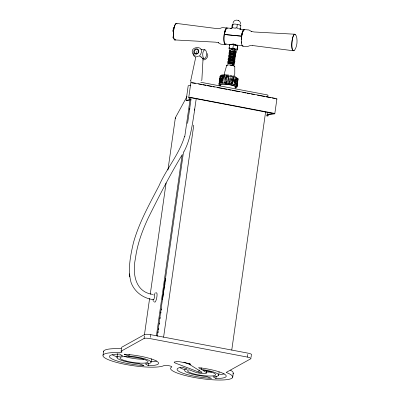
<?xml version="1.0" encoding="UTF-8"?>
<svg xmlns="http://www.w3.org/2000/svg" width="400" height="400" viewBox="0 0 400 400"><rect width="100%" height="100%" fill="white"/><g stroke="black" fill="none" stroke-linecap="round" stroke-linejoin="round"><path stroke-width="0.6" d="M153.675 299.64C143.665 298.685 134.465 292.01 131.055 282.445C127.555 269.58 130.45 255.905 133.33 243.175C138.875 222.82 149.39 204.345 159.02 185.73C166.43 168.69 179.33 154.26 184.58 136.305M221.975 76.11L222.05 75.62L221.78 75.675L221.115 80.53M235.465 85.155L235.37 84.6M219.835 83.25L219.81 82.79M237.92 79.405L237.94 78.68M236.995 77.99L236.775 77.83L236.885 78.405M222.67 82.915L222.765 82.92M220.02 76.475L220.09 76.84M240.5 24.31C241.39 19.52 233.425 18.36 232.98 23.27M172.785 31.425L172.96 29.935M236.61 85.74L236.665 85.255M236.77 85.77L236.735 85.77A9.065 1.7 8.1 0 0 236.675 85.715L237.16 82.02M237.58 78.83L237.64 78.33L237.39 80.845M236.915 85.465L237.02 85.905M237.42 82.37L237.575 81.135M237.79 79.035L237.825 78.525L237.66 80.385L237.915 78.585M237.065 85.665L237.15 86.095M237.84 79.575L237.9 79.08L237.8 81.005M237.12 85.855L237.005 86.535M237.55 82.43L237.86 79.965M237.27 85.265L237.75 81.385M237.09 86.125L237.055 86.395L237.495 83.875M236.225 84.06L236.38 82.845L236.07 85.32L235.89 84.82L235.84 85.215M236.36 85.59L236.32 85.04M237.28 78.62L237.345 78.175M236.92 81.865L237.23 79.4M235.565 83.825L236.19 78.9M235.635 83.8L235.945 81.375M236.4 78.185L236.43 77.68L235.705 83.88M234.33 84.645L234.035 84.65L234.1 84.16M234.37 83.355L235 78.5M235.205 77.75L235.16 77.29M234.48 83.39L235.11 78.535M234.72 84.77L234.775 84.38L234.71 84.87L234.99 84.87M235.84 77.965L235.885 77.465M235.445 81.2L235.765 78.74M235.89 77.575L235.82 77.51M233.365 83.945L233.58 84.515L233.31 84.335M234.5 77.535L234.33 77.015M192.99 53.345L193.415 55.35L194.785 56.78M232.53 84.235C232.92 83.925 232.6 84.735 232.57 83.735M233.085 80.495L233.41 78.04M232.83 82.925L233.475 78.08M233.12 81.745L233.77 76.83M233.3 80.55L233.625 78.095M233.735 77.33L233.8 76.835M194.685 108.97L194.58 110.03L196.245 98.52M231.675 84.02C232.355 84.015 231.38 84.3 231.725 83.54M232.14 81.515L232.47 79.09M232.84 76.605L231.975 84.025M232.115 82.755L231.82 84.005M231.32 82.055C231.59 82.66 230.865 84.91 230.84 83.355M231.25 81.325L231.585 78.905M231.56 80.145L231.89 77.72M231.085 83.82L231.34 81.995M232.055 76.94L232.125 76.45M229.875 83.66C230.62 83.665 229.57 83.915 229.925 83.185M230.44 79.94L230.78 77.485M230.345 82.435L230.685 79.985M231.165 76.765L231.005 76.31M231.22 76.375L230.95 76.26M229.045 83.535L228.99 83.025M228.95 83.52L229.255 83.555L229.925 78.595M103.025 355.19L103.585 351.25M116.975 357.52L117.535 353.585M121.09 351.215L144.09 338.45A5.06 0.95 8.1 0 1 150.255 338.63L247.365 357.075A5.06 0.95 8.1 0 1 250.86 358.73L226.165 372.44A31.375 5.88 8.1 0 1 207.715 379.38A31.375 5.88 8.1 0 1 171.7 367.035A4.05 0.76 8.1 0 0 168.9 365.71A4.05 0.76 8.1 0 0 163.97 365.57A31.375 5.88 8.1 0 1 114.9 361.935A31.375 5.88 8.1 0 1 118.71 352.615A6.58 1.235 8.1 0 0 121.09 351.215L121.65 347.28L144.65 334.515A5.06 0.95 8.1 0 1 150.815 334.69L247.925 353.135A5.06 0.95 8.1 0 1 251.42 354.795M128.96 356.075L124.14 354.23A24.795 4.645 8.1 0 1 155.375 360.495A24.795 4.645 8.1 0 1 148.25 365.655L145.39 363.865A17.205 3.225 8.1 0 0 148.835 360.305A17.205 3.225 8.1 0 0 128.96 356.075L129.185 354.5M144.425 334.895L149.615 298.42M150.245 294.26L166.09 182.95M167.925 170.04L175.365 117.765L187.035 96.435M144.09 338.45L144.465 335.825M150.44 337.315L150.815 334.69M148.25 365.655L148.565 363.47M186.095 100.525L189.865 99.5L188.745 97.615A1.925 0.36 8.1 0 1 191.14 97.55L273.41 113.175A1.925 0.36 8.1 0 1 274.405 113.89L268.805 114.49L267.89 116.065L266.895 115.91L267.74 114.32L273.795 113.61L190.875 97.7L189.74 97.73L190.85 99.715L187 100.735L186.095 100.525L188.2 85.76L190.83 85.09M151.055 362.17L151.535 358.795M188.745 97.53L190.845 82.765M156.455 335.55L182.23 154.435M184.755 136.685L190.035 99.605M157.23 336.28L165.465 278.425M162.49 299.71L183.525 151.9M187.575 123.45L191.095 98.715M158.025 332.88L158.2 331.65M158.465 329.8L158.64 328.57M159.255 324.26L159.43 323.03M160.04 318.725L160.215 317.49M160.83 313.185L161.005 311.95M161.265 310.105L161.445 308.875M164.86 284.87L165.035 283.64M163.58 337.265L193.77 125.14M224.36 74.87L224.76 72.055L226.755 65.23M231.705 28.315L232.165 25.08A8.58 1.23 -80.3 0 1 232.97 24.265M229.065 48.59L229.545 44.525L233.445 44.585L237.555 45.555L237.755 46.465L237.155 49.97M229.86 49.245A8.525 7.53 77 0 1 229.255 48.91L229.415 47.76M232.96 24.32L232.5 27.555A8.45 7.715 -56.6 0 0 235.175 28.1M229.045 48.01L230.455 48.36A7.13 5.805 -66.4 0 0 231.7 48.35L232.95 48.07L233.445 44.585M227.99 83.28L228.325 83.43L228.035 83.32L228.38 80.87M238.125 28.565A7.13 5.49 84.8 0 1 237.91 28.47L236.85 27.845L237.31 24.61A8.385 6.455 84.8 0 1 239.815 25M189.31 364.28L190.24 363.765L177.1 361.27L176.17 361.785A5.06 0.95 8.1 0 0 175.205 363.01L198.875 372.085A1.77 0.33 8.1 0 0 201.13 372.48A1.77 0.33 8.1 0 0 201.895 372.17L189.31 364.28L189.465 363.19M229.405 82.275L229.58 81.05M230.245 76.605L230.07 76.15M237.155 49.97A7.13 0.495 -82.7 0 1 237.085 49.71L237.555 45.555M240.225 29.245L240.86 25.665L240.61 25.625A7.13 1.02 -80.3 0 0 240.41 25.815M234.3 76.835L234.78 73.46L234.77 66.38M198.875 372.085L199.175 369.985M201.43 369.44L198.57 367.65A24.795 4.645 8.1 0 1 224.53 374.16A24.795 4.645 8.1 0 1 215.89 378.505L213.03 376.71A17.205 3.225 8.1 0 0 217.53 373.72A17.205 3.225 8.1 0 0 201.43 369.44L201.65 367.865M206.215 372.44L202.615 370.185A14.17 2.655 8.1 0 1 215.4 375.15A14.17 2.655 8.1 0 1 197.025 374.625A14.17 2.655 8.1 0 1 189.14 369.795L195.215 372.125A6.45 1.21 8.1 0 0 203.415 373.56A6.45 1.21 8.1 0 0 206.215 372.44L206.515 370.34M215.89 378.505L216.2 376.315M218.645 375.31L219.125 371.935M231.755 350.085L265.585 112.105M267.785 96.645L267.965 95.405A1.925 0.36 8.1 0 0 266.635 94.775L202.185 82.535A1.925 0.36 8.1 0 0 200.735 82.37M266.895 115.91L267.42 112.22M232.705 377.225L233.265 373.285M274.805 113.69L276.905 98.925M247.365 357.075L247.735 354.45M251.05 357.42L251.36 355.23M189.785 108.715L189.61 109.925L189.845 108.305M228.045 82.89L228.025 83.335M228.555 79.645L228.905 77.19M228.635 80.905L228.98 78.45M229.315 76.465L229.23 75.99M194.655 109.91C192.345 124.175 190.75 139.025 183.835 151.95M227.215 83.28L227.1 82.77M227.255 81.975L227.61 79.52M228.035 78.325L228.455 75.85L228.385 76.34M236.675 85.715L236.85 84.485M226.125 83.165L226.425 83.175L226.125 83.165L227.245 75.785M226.405 81.315L226.24 83.115M227.455 76.235L227.32 75.795M225.255 82.59L225.39 83.1M226.545 76.15L226.47 75.645M226.955 77.545L227.21 75.745M224.37 82.535L224.44 83.035M224.595 81.12L224.425 82.97M224.69 80.51L225.055 78.06M225.105 79.3L225.47 76.85M225.665 76.085L225.72 75.695M194.57 110.035L194.66 109.42M223.695 83L223.53 82.505M224.43 78.035L224.89 75.555L224.815 76.045M226.045 77.47L226.295 75.65L226.6 75.67M219.085 83.465L219.035 83.965M221.925 82.885L222.07 82.995M222.69 82.985L223.605 76.79M223.625 78.015L224.09 75.535L224.015 76.025M221.545 81.685L221.925 79.265L221.485 83.02L221.34 82.545M222.65 75.67L222.59 76.06M222.115 81.705L222.875 76.805M222.005 82.51L222.02 82.935M222.495 80.475L223.345 75.54L223.09 75.565M223.27 76.03L223.345 75.54M220.75 82.605L220.67 83.03M221.63 80.485L222.65 75.585M220.275 79.53L220.665 77.08L220.125 80.705M220.985 76.275L221.04 75.795M220.88 78.205L220.15 83.11M220.235 82.685L220.24 83.075M220.45 81.855L220.835 79.405M221.44 76.185L221.5 75.79M219.125 82.33L220.25 76.185L220.105 77.02M219.09 83.21L218.97 83.81M219.29 81.505L219.93 77.86M219.295 82.245L219.69 79.795M219.235 83.055L219.235 83.49M220.35 76.525L220.43 76.035M219.71 80.845L219.375 83.245M219.475 82.91L219.375 83.335M219.935 79.655L220.34 77.195M220.69 75.905L220.765 75.545L220.62 76.39M195.825 56.875L190.745 80.58M235.595 52.385L235.06 52.055M234.995 56.785L234.58 56.56M173.2 28.505L173.505 27.2M236.585 50.985L235.81 51.68M234.625 53.325C233.525 53.695 227.05 52.965 229.97 51.73C231.48 51.76 237.775 52.495 235.39 54.635M234.19 59.185C233.01 59.51 226.505 59.155 228.98 57.64C230.525 57.64 236.925 58.36 234.55 60.54M235.445 53.735L235.45 54L235 53.605M230.92 50.29C229.61 49.61 228.375 51.335 230.25 51.475M235.025 56.15C237.85 54.12 231.15 53.115 229.61 53.21C227.14 54.725 233.64 55.08 234.82 54.755M234.97 57.585C237.335 55.37 230.845 54.66 229.27 54.69C227.185 56.38 233.425 56.445 234.61 56.23M234.605 59.105C237.43 57.075 230.73 56.065 229.19 56.16C226.72 57.68 233.22 58.03 234.4 57.705M229.52 53.77L229.31 54.02L232.31 54.29L235.27 55.25L233.485 55.555M234.595 61.92C237.38 59.52 225.19 57.935 228.825 60.29M234.13 63.49C236.505 61.31 230.105 60.59 228.56 60.59C226.05 62.015 232.275 62.435 233.365 62.18M233.765 65.01C236.59 62.98 229.89 61.97 228.35 62.07C225.875 63.585 232.38 63.94 233.56 63.61M228.89 58.2C228.465 58.29 238.635 59.935 232.615 59.985M227.3 64C229.12 62.795 232.08 64.16 233.995 64.94M228.26 62.625C228.31 62.765 237.61 64.31 232.225 64.41M237.64 78.365L237.445 80.18L237.615 78.335M175.365 117.765L175.435 118.65M225.22 82.995L225.515 83.11L225.235 82.98A8.985 1.685 8.1 0 1 225.415 83.04M225.22 83.035L226.515 75.69M181.74 155.505C169.585 175.565 158.935 196.505 148.47 217.485C142.34 230.51 137.255 244.215 135.42 258.565C132.275 273.105 134.965 292.045 152.765 294.415M230.895 28.28L231.13 28.515A4.665 0.875 8.1 0 0 231.25 28.59L231.13 28.515A4.705 0.88 8.1 0 1 231.09 28.355L231.195 28.595L230.935 28.35A4.23 0.345 24.6 0 1 230.895 28.3L230.93 28.25A3.63 0.3 21.5 0 1 231 28.26L231.01 28.245M234.91 53.56C233.63 52.425 229.17 52.9 229.73 52.185M229.28 55.35L234.49 56.515M232.825 58.51C238.915 58.425 228.35 56.88 229.11 56.64M234.34 61.205L231.96 60.305L228.65 59.775M231.71 62.93C239.555 62.915 226.11 61.205 228.575 60.96M229.835 51.03L232.73 51.335L235.12 52.085M191.84 82.965L195.43 83.4M196.58 51.69L197.06 51.175M221.855 75.675L222.04 75.635M199.98 55.375C207.575 43.075 184.1 46.945 195.26 55.965M233.78 76.885L233.665 76.805M154.545 293.445L155.505 292.83M294.43 50.41C297.42 46.31 297.53 40.34 296.345 35.555M203.285 58.535L203.25 58.57A3.04 0.38 43.1 0 1 203.225 58.595M224.45 82.91L224.5 83.035M196.295 56.18L195.985 56.54A3.98 1.615 -14 0 0 195.94 56.68A3.585 1.39 -18.4 0 0 195.815 57.01L195.81 57.185M232.95 76.685L232.985 76.64M227.03 83.26L227.23 83.225M228.33 75.905L228.33 75.835M235.855 53.06C237.28 52.22 235.275 51.115 234.39 50.99M235.39 53.825L233.455 54.08M234.97 56.775L233.735 57.01M240.065 29.085L240.87 29.395A4.665 0.875 8.1 0 0 240.62 29.255L240.875 29.405L239.7 29.03M234.23 61.25L233.105 61.44M197.895 50.695L198.355 50.56M224.755 75.55L224.815 75.59M237.26 49.955L236.26 50.195M235.37 52.435L233.905 52.6M174.81 39.935L215.76 42.18L218.575 42.845L218.23 42.68L220.82 44.175L225.16 44.555M198.5 56.255L197 56.48M221.505 74.98L224.155 74.735L228.685 75.04M236.85 27.845L235.18 28.065M234.395 60.58L232.105 60.735L228.99 60.33M240.45 29.16L244.205 29.555M235.435 50.995L234.115 51.125M235.24 51.8L230.84 51.6M237.06 49.04L235.215 48.965A7.01 6.19 77 0 1 234.44 48.76L232.95 48.07M240.4 28.9L239.03 28.835A7.13 5.49 84.8 0 1 238.575 28.725M223.885 75.535L224.065 75.535M233.18 52.595L233.67 52.6M200.85 49.59L204.905 49.795A4.43 1.9 -87.1 0 1 206.13 56.605A4.43 1.9 -87.1 0 1 202.855 56.24A4.43 1.9 -87.1 0 1 204.905 49.795M254.185 31.98L294.885 34.225A8.315 2.12 -84.8 0 0 292.095 40.68A8.315 2.12 -84.8 0 0 292.605 50.225M236.885 45.14L242.76 45.655A7.845 2 -84.8 0 1 242.32 45.25M227.15 27.995L230.64 28.31M227.58 28.29A8.35 2.13 -84.8 0 0 224.385 34.5L241.56 36.165A7.845 2 -84.8 0 1 244.25 30.09M241.56 36.165L224.385 34.5M225.215 44.055L229.53 44.46M242.705 46.16L247.44 46.58L249.81 45.7L252.67 45.545L293.155 50.74A8.315 2.12 -84.8 0 0 294.095 50.25M202.825 59.915C206.115 60.395 208.835 56.48 207.46 53.51M234.55 44.89L235.45 45M230.385 58.315L230.845 58.38M229.755 62.745L230.215 62.81M229.08 75.965L229.33 76M230.07 76.075L230.165 76.13M229.985 75.225L231.895 75.565M231.515 49.815L231.78 49.86M253.84 31.955L251.12 31.31L251.465 31.48L248.875 29.985L244.535 29.6A8.35 2.13 -84.8 0 0 241.465 38.075A8.35 2.13 -84.8 0 0 243.225 46.11M203.18 58.57L202.93 58.465M198.5 83.985L201.57 84.565M202.8 84.8L205.87 85.385M207.095 85.615L212.01 86.55M213.235 86.78L214.465 87.015M217.535 87.6L226.745 89.35M227.97 89.58L231.04 90.165M232.27 90.395L239.635 91.795M242.705 92.38L245.775 92.965M247.005 93.195L250.075 93.78M251.3 94.01L254.37 94.595M257.44 95.18L264.81 96.58M266.035 96.81L270.95 97.745M272.175 97.975L275.245 98.56M231.055 50.125L230.46 50M232.365 50.49L233.915 50.845M231.84 76.43L232.095 76.48M232.895 75.78L233.63 75.955M234.97 76.33L235.56 76.525M183.835 362.165L190.83 364.845M238.465 20.415L238.13 20.26M239.805 25.04L240.86 25.665M235.81 44.795L233.28 43.89L231.51 44.405A2.19 0.55 -7.8 0 0 231.72 44.595M199.78 56.095L200.92 56.935M202.54 58.21L201.07 57.055M229.355 51.105L229.205 50.855M229.18 52.615L228.995 52.33M228.97 54.095L228.785 53.81M228.55 57.045L228.36 56.76M228.305 58.485L228.15 58.235M228.13 60L227.94 59.715M227.92 61.475L227.73 61.19M227.675 62.915L227.52 62.665M228.76 55.57L228.575 55.285M203.085 58.145L201.855 80.015M153.5 301.465L153 300.435M191.025 82.16L190.74 80.495M229.545 44.525L229.745 45.435M172.865 36.89L173.075 37.865M196.215 53.315L196.19 53.115A2.24 2.145 -14.3 0 1 196.18 52.91M129.5 273.8L129.775 276.855M230.43 370.175A31.375 5.88 8.1 0 1 232.91 373.925M121.2 348.62A6.58 1.235 8.1 0 1 119.27 348.675A31.375 5.88 8.1 0 0 103.535 351.955M211.495 372.075A14.17 2.655 8.1 0 1 206.49 371.93M224.2 373.895A24.795 4.645 8.1 0 1 219.415 374.5M184.925 369.75A24.795 4.645 8.1 0 1 179.98 367.73M143.855 359.225A14.17 2.655 8.1 0 1 124.53 356.435M156.615 361.035A24.795 4.645 8.1 0 1 151.015 361.685M117.285 356.9A24.795 4.645 8.1 0 1 112.345 354.885M220.755 85.79A8.14 1.525 8.1 0 1 228 84.525A8.14 1.525 8.1 0 1 234.88 87.77M227.24 65.455A3.56 0.665 8.1 0 1 227.355 65.22M230.09 65.12A3.56 0.665 8.1 0 1 233.555 65.845M233.9 66A3.56 0.665 8.1 0 1 234.135 66.15M227.05 65.665A4.065 0.76 8.1 0 1 230.53 65.07A4.065 0.76 8.1 0 1 234.605 66.62M220.225 85.925A9.15 1.715 8.1 0 1 222.14 83.92A9.15 1.715 8.1 0 1 234.15 85.66A9.15 1.715 8.1 0 1 235.13 88.08M294.125 50.255A8.315 2.12 -84.8 0 1 291.985 41.86A8.315 2.12 -84.8 0 1 295.7 35.23A8.315 2.12 -84.8 0 0 295.435 34.735M175.395 39.775A8.315 2.12 -84.8 0 1 173.57 31.05A8.315 2.12 -84.8 0 1 177.055 23.93M175.43 39.78A8.315 2.125 -84.8 0 1 174.525 39.765M174.265 39.43A8.315 2.125 -84.8 0 1 173.745 29.89A8.315 2.125 -84.8 0 1 176.535 23.42L217.025 28.615L219.885 28.46L222.255 27.58L226.99 28A8.35 2.13 -84.8 0 0 223.855 37.47A8.35 2.13 -84.8 0 0 226.225 43.985M241.695 43.195A7.845 2 -84.8 0 1 241.54 41.67M241.505 39.925A7.845 2 -84.8 0 1 241.8 36.19M241.895 35.58A7.845 2 -84.8 0 1 243.48 30.64M225.705 44.01A7.845 2 -84.8 0 1 223.965 38.325A7.845 2 -84.8 0 1 225.94 29.04M241.44 36.055A8.35 2.135 -84.8 0 1 244.635 29.845M224.795 32.96A7.845 1.995 -84.8 0 1 224.965 32.19M225.155 31.475A7.845 1.995 -84.8 0 1 225.36 30.815M225.575 30.23A7.845 1.995 -84.8 0 1 225.805 29.715M226.035 29.285A7.845 1.995 -84.8 0 1 226.275 28.945M190.845 82.85A1.925 0.36 8.1 0 1 193.245 82.785L275.51 98.41A1.925 0.36 8.1 0 1 276.51 99.125M202.965 58.505A2.885 0.36 42.9 0 1 202.585 58.265M199.005 55.69A3.045 2.33 42.6 0 1 199.255 55.805L199.64 56.005A4.005 2.355 37.5 0 1 199.79 56.08M201.045 56.955A4.595 0.515 37.4 0 1 201.215 57.09M201.09 80.555A5.575 1.045 8.1 0 1 201.5 80.78M196.195 52.73A2.24 2.145 -14.3 0 1 196.275 52.325M153.77 295.04A2.785 0.655 -79.2 0 1 154.64 295.18A2.785 0.655 -79.2 0 1 154.045 298.835A2.785 0.655 -79.2 0 1 153.05 299.46M156.125 292.95A4.81 1.135 -79.2 0 1 156.715 297.875A4.81 1.135 -79.2 0 1 154.37 301.75M234.68 44.91A2.53 0.475 8.1 0 1 235.16 45.025M234.695 49.01A2.15 0.405 8.1 0 1 234.235 49.575M232.665 49.405A2.15 0.405 8.1 0 1 232.155 49.3M232.545 48.605A2.15 0.405 8.1 0 1 234.125 48.85M230.6 48.99A2.53 0.475 8.1 0 1 233.835 48.975A2.53 0.475 8.1 0 1 235.185 49.885M234.55 49.925A2.53 0.475 8.1 0 1 231.23 49.395M229.775 44.825A4.05 0.76 8.1 0 1 234.005 44.48A4.05 0.76 8.1 0 1 237.43 45.99M233.335 44.69A4.05 0.76 8.1 0 1 237.38 46.29M229.77 45.155A4.05 0.76 8.1 0 1 229.825 44.74M230.47 44.59A4.05 0.76 8.1 0 1 232.78 44.63M235.51 50.275A7.13 5.805 -66.4 0 1 234.525 50.21M229.25 48.905A8.385 0.58 -82.7 0 1 229.06 48.635M232.955 24.265A8.58 7.835 -56.6 0 1 237.33 24.56M232.165 25.095A8.445 6.505 84.8 0 1 232.625 25.07M232.5 27.595A8.58 1.23 -80.3 0 1 232.13 28.22M252.67 45.545L252.68 45.575M187.14 369.03L182.32 367.18A24.795 4.645 8.1 0 0 182.255 372.94A24.795 4.645 8.1 0 0 211.53 378.38L206.71 376.53A17.205 3.225 8.1 0 1 188.195 372.875A17.205 3.225 8.1 0 1 187.14 369.03M143.89 365.53L139.07 363.68A17.205 3.225 8.1 0 1 119.195 359.45A17.205 3.225 8.1 0 1 122.64 355.895L119.78 354.105A24.795 4.645 8.1 0 0 112.655 359.265A24.795 4.645 8.1 0 0 143.89 365.53M125.975 360.975A14.17 2.655 8.1 0 0 147.995 362.03A14.17 2.655 8.1 0 0 128.07 356.635A14.17 2.655 8.1 0 0 125.975 360.975M197.145 53.615A2.275 2.015 -60.8 0 0 197.885 49.795A2.275 2.015 -60.8 0 0 194.465 51.365A2.275 2.015 -60.8 0 0 197.145 53.615M197.325 53.82A2.785 2.465 -60.6 0 0 197.79 49.13A2.785 2.465 -60.6 0 0 193.76 51.475A2.785 2.465 -60.6 0 0 197.325 53.82"/></g></svg>
